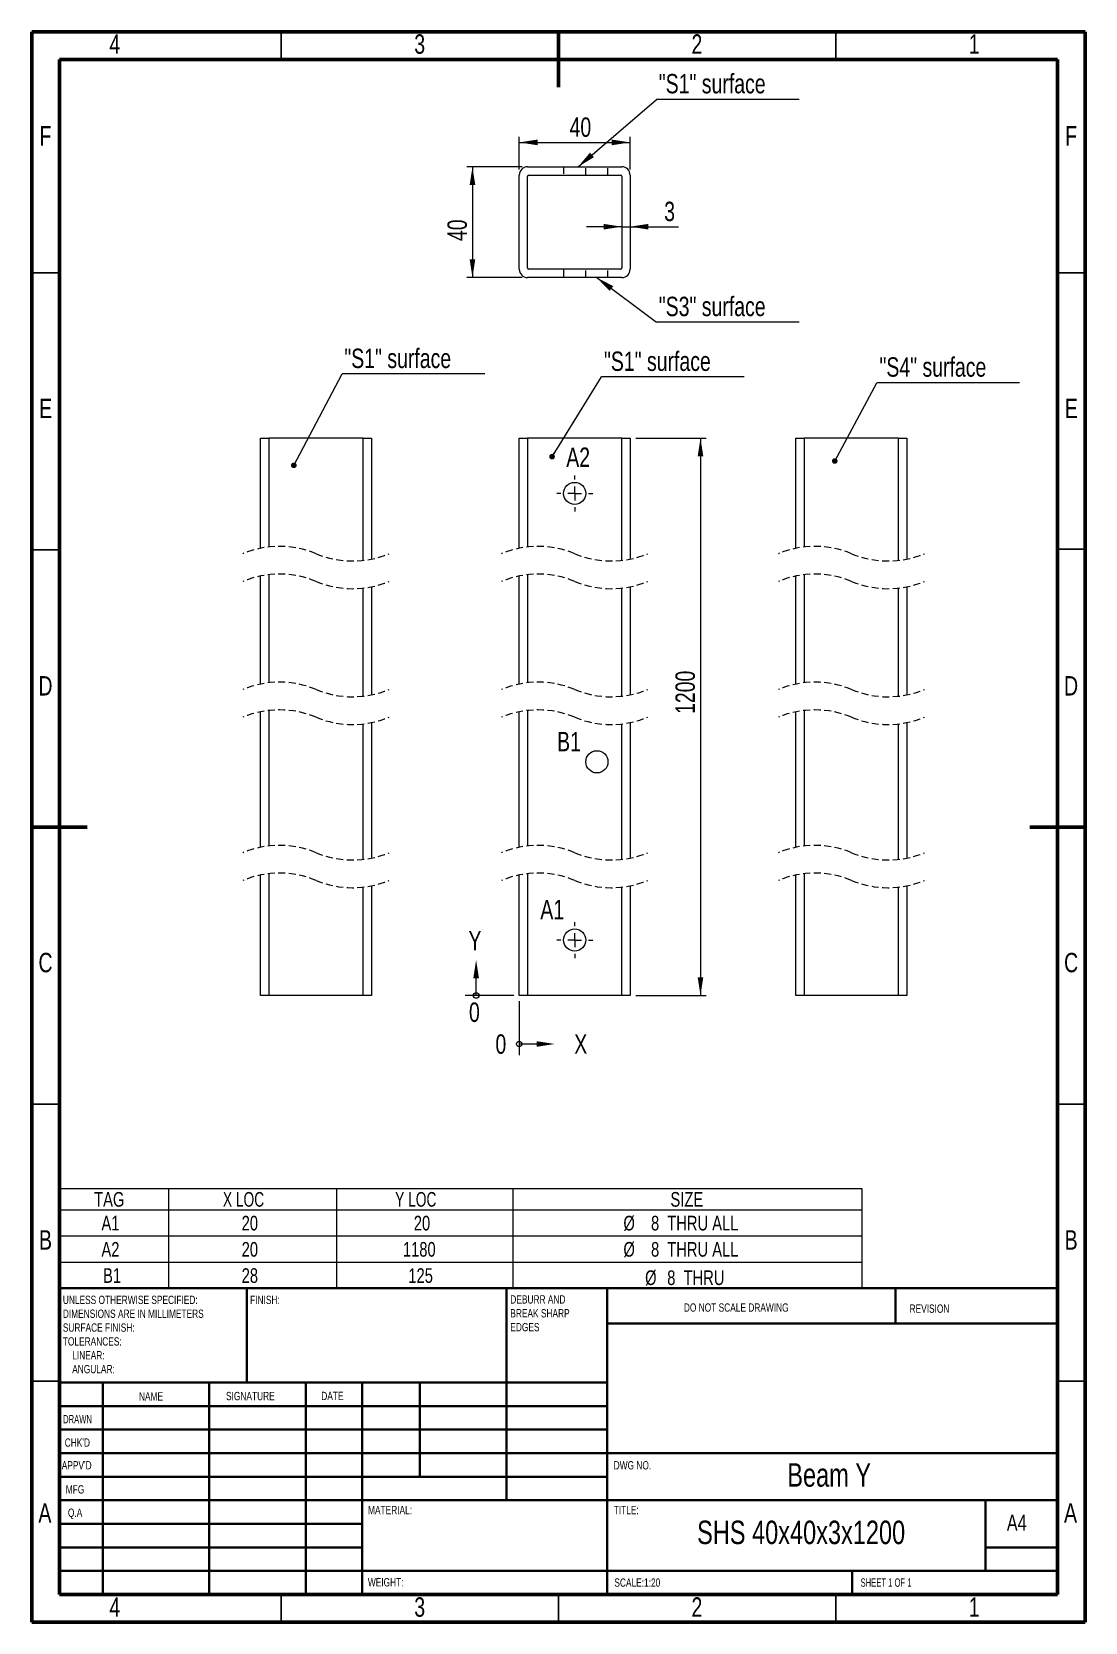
# Model space of a CAD drawing. Header units: millimetres. Extents: x 15 to 205, y 5 to 292.
import ezdxf

# ---------------------------------------------------------------- set-up
doc = ezdxf.new("R2010")
doc.units = ezdxf.units.MM
doc.linetypes.add('HIDDEN', pattern=[1.905, 1.27, -0.635])
doc.styles.add('SLDTEXTSTYLE0', font='TXT', dxfattribs={"width": 0.75})
doc.styles.add('SLDTEXTSTYLE1', font='TXT', dxfattribs={"width": 0.686449})
doc.styles.add('SLDTEXTSTYLE2', font='TXT', dxfattribs={"width": 0.6875})
doc.styles.add('SLDTEXTSTYLE3', font='TXT', dxfattribs={"width": 0.7})
doc.dimstyles.new('SLDDIMSTYLE0', dxfattribs={"dimtxt": 3.5, "dimasz": 3.302, "dimexe": 0, "dimexo": 0.0625, "dimgap": 0.875, "dimtad": 1, "dimlfac": 2, "dimrnd": 1e-09, "dimzin": 12, "dimdsep": 46, "dimtxsty": 'SLDTEXTSTYLE0', "dimsah": 1, "dimcen": 0.09, "dimadec": 0, "dimazin": 3, "dimtfac": 1, "dimtofl": 0, "dimtmove": 0, "dimatfit": 3, "dimfxl": 1, "dimfrac": 2, "dimtolj": 1, "dimtzin": 12, "dimarcsym": 0})
doc.dimstyles.new('SLDDIMSTYLE1', dxfattribs={"dimtxt": 0.18, "dimasz": 1.016, "dimexe": 0, "dimexo": 0.0625, "dimgap": 0, "dimtad": 0, "dimtih": 1, "dimtoh": 1, "dimdec": 0, "dimrnd": 1e-09, "dimzin": 0, "dimdsep": 46, "dimtxsty": 'Standard', "dimblk1": 'DOT', "dimblk2": 'DOT', "dimsah": 1, "dimcen": 0.09, "dimadec": 0, "dimazin": 0, "dimtfac": 1.016, "dimtdec": 0, "dimtofl": 0, "dimtmove": 0, "dimatfit": 3, "dimldrblk": 'DOT', "dimfxl": 1, "dimfrac": 2, "dimtolj": 1, "dimtzin": 0, "dimarcsym": 0})
doc.dimstyles.new('SLDDIMSTYLE2', dxfattribs={"dimtxt": 3.5, "dimasz": 3.302, "dimexe": 0, "dimexo": 0.0625, "dimgap": 0.875, "dimtad": 1, "dimlfac": 2, "dimrnd": 1e-09, "dimzin": 12, "dimdsep": 46, "dimtxsty": 'SLDTEXTSTYLE0', "dimsah": 1, "dimcen": 0.09, "dimadec": 0, "dimazin": 3, "dimtfac": 1, "dimtmove": 0, "dimatfit": 0, "dimfxl": 1, "dimfrac": 2, "dimtolj": 1, "dimtzin": 12, "dimarcsym": 0})
doc.dimstyles.new('SLDDIMSTYLE3', dxfattribs={"dimtxt": 0.18, "dimasz": 3.302, "dimexe": 0, "dimexo": 0.0625, "dimgap": 0, "dimtad": 0, "dimtih": 1, "dimtoh": 1, "dimdec": 0, "dimrnd": 1e-09, "dimzin": 0, "dimdsep": 46, "dimtxsty": 'Standard', "dimsah": 1, "dimcen": 0.09, "dimadec": 0, "dimazin": 0, "dimtfac": 3.302, "dimtdec": 0, "dimtofl": 0, "dimtmove": 0, "dimatfit": 3, "dimfxl": 1, "dimfrac": 2, "dimtolj": 1, "dimtzin": 0, "dimarcsym": 0})

# ---------------------------------------------------------------- blocks, each defined once
blk = doc.blocks.new('SW_NOTE_0')
at = {"color": 0, "linetype": 'Continuous', "lineweight": 0, "char_height": 1.5, "attachment_point": 1, "style": 'SLDTEXTSTYLE0'}
for s, insert in [('UNLESS OTHERWISE SPECIFIED:', (0, 1.93)), ('DIMENSIONS ARE IN MILLIMETERS', (0, -0.57)), ('TOLERANCES:', (0, -5.57)), ('SURFACE FINISH:', (0, -3.07)), ('LINEAR:', (1.69, -8.07)), ('ANGULAR:', (1.69, -10.57))]:
    blk.add_mtext(s, dxfattribs=dict(at, insert=insert))
blk = doc.blocks.new('SW_NOTE_1')
at = {"color": 0, "linetype": 'Continuous', "lineweight": 0, "char_height": 1.5, "attachment_point": 1, "style": 'SLDTEXTSTYLE0'}
for s, insert in [('DEBURR AND', (0, 1.93)), ('BREAK SHARP', (0, -0.57)), ('EDGES', (0, -3.07))]:
    blk.add_mtext(s, dxfattribs=dict(at, insert=insert))
blk = doc.blocks.new('SW_TABLEANNOTATION_0')
at = {"color": 0, "linetype": 'Continuous', "lineweight": 0}
for p, q in [((0, 0), (0, -17.93)), ((144.76, 0), (0, 0)), ((19.68, 0), (19.68, -3.74)), ((49.94, 0), (49.94, -3.74)), ((81.76, 0), (81.76, -3.74)), ((144.76, -17.93), (144.76, 0)), ((0, -3.74), (144.76, -3.74)), ((19.68, -3.74), (19.68, -17.93)), ((49.94, -3.74), (49.94, -17.93)), ((81.76, -3.74), (81.76, -17.93)), ((0, -8.47), (144.76, -8.47)), ((0, -13.2), (144.76, -13.2)), ((0, -17.93), (144.76, -17.93))]:
    blk.add_line(p, q, dxfattribs=at)
at = {"color": 0, "linetype": 'Continuous', "lineweight": 0, "attachment_point": 1}
for s, insert, char_height, style in [('TAG', (6.24, -0.55), 2.646, 'SLDTEXTSTYLE0'), ('X LOC', (29.47, -0.55), 2.646, 'SLDTEXTSTYLE3'), ('Y LOC', (60.54, -0.55), 2.646, 'SLDTEXTSTYLE3'), ('SIZE', (110.19, -0.55), 2.646, 'SLDTEXTSTYLE0'), ('A1', (7.56, -4.84), 2.646, 'SLDTEXTSTYLE0'), ('20', (32.85, -4.84), 2.646, 'SLDTEXTSTYLE0'), ('20', (63.9, -4.84), 2.646, 'SLDTEXTSTYLE0'), ('%%c', (101.71, -4.84), 2.646, 'SLDTEXTSTYLE0'), ('8', (106.69, -4.84), 2.65, 'SLDTEXTSTYLE0'), ('THRU ALL', (109.62, -4.84), 2.646, 'SLDTEXTSTYLE0'), ('A2', (7.56, -9.57), 2.646, 'SLDTEXTSTYLE0'), ('20', (32.85, -9.57), 2.646, 'SLDTEXTSTYLE0'), ('1180', (61.94, -9.57), 2.646, 'SLDTEXTSTYLE0'), ('%%c', (101.71, -9.57), 2.646, 'SLDTEXTSTYLE0'), ('8', (106.69, -9.57), 2.65, 'SLDTEXTSTYLE0'), ('THRU ALL', (109.62, -9.57), 2.646, 'SLDTEXTSTYLE0'), ('B1', (7.85, -14.3), 2.646, 'SLDTEXTSTYLE0'), ('28', (32.85, -14.3), 2.646, 'SLDTEXTSTYLE0'), ('125', (62.92, -14.3), 2.646, 'SLDTEXTSTYLE0'), ('%%c', (105.62, -14.69), 2.646, 'SLDTEXTSTYLE0'), ('8', (109.61, -14.69), 2.65, 'SLDTEXTSTYLE0'), ('THRU', (112.56, -14.69), 2.646, 'SLDTEXTSTYLE0')]:
    blk.add_mtext(s, dxfattribs=dict(at, insert=insert, char_height=char_height, style=style))
blk = doc.blocks.new('_D')
at = {"color": 7, "linetype": 'Continuous', "lineweight": 0}
for p, q in [((123.92, 218.69), (136.61, 218.69)), ((135.61, 218.69), (135.61, 118.09)), ((123.92, 118.09), (136.61, 118.09))]:
    blk.add_line(p, q, dxfattribs=at)
for points in [[(135.61, 218.69), (135.1, 215.39), (136.12, 215.39)], [(135.61, 118.09), (136.12, 121.4), (135.1, 121.4)]]:
    blk.add_solid(points, dxfattribs=at)
at = {"color": 7, "linetype": 'Continuous', "lineweight": 0, "insert": (131.1, 168.9), "char_height": 3.5, "attachment_point": 1, "rotation": 90, "style": 'SLDTEXTSTYLE0'}
blk.add_mtext('1200', dxfattribs=at)
blk = doc.blocks.new('SW_NOTE_2')
at = {"color": 0, "linetype": 'Continuous', "lineweight": 0}
blk.add_line((25.73, 0), (0, 0), dxfattribs=at)
at = {"color": 0, "linetype": 'Continuous', "lineweight": 0, "insert": (0.46, 4.59), "char_height": 3.5, "attachment_point": 1, "style": 'SLDTEXTSTYLE0'}
blk.add_mtext('"S1" surface', dxfattribs=at)
blk = doc.blocks.new('_DOT')
at = {"color": 0, "linetype": 'ByBlock', "lineweight": -2}
blk.add_line((-0.5, 0), (-1, 0), dxfattribs=at)
at = {"color": 0, "linetype": 'ByBlock', "const_width": 0.5}
blk.add_lwpolyline([(-0.25, 0, 1), (0.25, 0, 1)], format="xyb", close=True, dxfattribs=at)
blk = doc.blocks.new('SW_CENTERMARKSYMBOL_0')
at = {"color": 0, "linetype": 'Continuous', "lineweight": 0}
for p, q in [((0, 2.5), (0, 3.25)), ((-2.5, 0), (-3.25, 0)), ((0, 0), (-1.25, 0)), ((0, 0), (0, 1.25)), ((0, 0), (0, -1.25)), ((0, 0), (1.25, 0)), ((2.5, 0), (3.25, 0)), ((0, -2.5), (0, -3.25))]:
    blk.add_line(p, q, dxfattribs=at)
blk = doc.blocks.new('SW_CENTERMARKSYMBOL_1')
at = {"color": 0, "linetype": 'Continuous', "lineweight": 0}
for p, q in [((0, 2.5), (0, 3.25)), ((-2.5, 0), (-3.25, 0)), ((0, 0), (-1.25, 0)), ((0, 0), (0, 1.25)), ((0, 0), (0, -1.25)), ((0, 0), (1.25, 0)), ((2.5, 0), (3.25, 0)), ((0, -2.5), (0, -3.25))]:
    blk.add_line(p, q, dxfattribs=at)
blk = doc.blocks.new('SW_DATUMORIGIN_0')
at = {"color": 0, "linetype": 'Continuous', "lineweight": 0}
for p, q in [((-7.78, 1), (-7.78, 4.12)), ((-1, 1), (-9.78, 1)), ((0, 0), (0, -9.75)), ((0, -7.75), (3.12, -7.75))]:
    blk.add_line(p, q, dxfattribs=at)
for centre in [(-7.78, 1), (0, -7.75)]:
    blk.add_circle(centre, 0.5, dxfattribs=at)
for points in [[(-7.78, 7.42), (-8.29, 4.12), (-7.27, 4.12)], [(6.42, -7.75), (3.12, -7.25), (3.12, -8.26)]]:
    blk.add_solid(points, dxfattribs=at)
at = {"color": 0, "linetype": 'Continuous', "lineweight": 0, "char_height": 3.5, "attachment_point": 1, "style": 'SLDTEXTSTYLE0'}
for s, insert in [('Y', (-9.16, 12.65)), ('0', (-9.07, -0.27)), ('0', (-4.29, -6.02)), ('X', (9.92, -6.02))]:
    blk.add_mtext(s, dxfattribs=dict(at, insert=insert))
blk = doc.blocks.new('_D_1')
at = {"color": 7, "linetype": 'Continuous', "lineweight": 0}
for p, q in [((103.42, 267.64), (93.48, 267.64)), ((94.48, 267.64), (94.48, 247.64)), ((103.42, 247.64), (93.48, 247.64))]:
    blk.add_line(p, q, dxfattribs=at)
for points in [[(94.48, 267.64), (93.97, 264.34), (94.99, 264.34)], [(94.48, 247.64), (94.99, 250.94), (93.97, 250.94)]]:
    blk.add_solid(points, dxfattribs=at)
at = {"color": 7, "linetype": 'Continuous', "lineweight": 0, "insert": (89.97, 254.24), "char_height": 3.5, "attachment_point": 1, "rotation": 90, "style": 'SLDTEXTSTYLE0'}
blk.add_mtext('40', dxfattribs=at)
blk = doc.blocks.new('_D_2')
at = {"color": 7, "linetype": 'Continuous', "lineweight": 0}
for p, q in [((121.42, 256.83), (115.07, 256.83)), ((121.42, 256.83), (122.92, 256.83)), ((122.92, 256.83), (131.65, 256.83))]:
    blk.add_line(p, q, dxfattribs=at)
for points in [[(121.42, 256.83), (118.12, 257.34), (118.12, 256.32)], [(122.92, 256.83), (126.22, 256.32), (126.22, 257.34)]]:
    blk.add_solid(points, dxfattribs=at)
at = {"color": 7, "linetype": 'Continuous', "lineweight": 0, "insert": (129.06, 261.34), "char_height": 3.5, "attachment_point": 1, "style": 'SLDTEXTSTYLE0'}
blk.add_mtext('3', dxfattribs=at)
blk = doc.blocks.new('_D_3')
at = {"color": 7, "linetype": 'Continuous', "lineweight": 0}
for p, q in [((102.92, 267.14), (102.92, 273.04)), ((122.92, 267.14), (122.92, 273.04)), ((102.92, 272.04), (122.92, 272.04))]:
    blk.add_line(p, q, dxfattribs=at)
for points in [[(102.92, 272.04), (106.22, 271.53), (106.22, 272.55)], [(122.92, 272.04), (119.62, 272.55), (119.62, 271.53)]]:
    blk.add_solid(points, dxfattribs=at)
at = {"color": 7, "linetype": 'Continuous', "lineweight": 0, "insert": (111.99, 276.55), "char_height": 3.5, "attachment_point": 1, "style": 'SLDTEXTSTYLE0'}
blk.add_mtext('40', dxfattribs=at)
blk = doc.blocks.new('SW_NOTE_3')
at = {"color": 0, "linetype": 'Continuous', "lineweight": 0}
blk.add_line((25.73, 0), (0, 0), dxfattribs=at)
at = {"color": 0, "linetype": 'Continuous', "lineweight": 0, "insert": (0.43, 4.56), "char_height": 3.5, "attachment_point": 1, "style": 'SLDTEXTSTYLE0'}
blk.add_mtext('"S3" surface', dxfattribs=at)
blk = doc.blocks.new('SW_NOTE_4')
at = {"color": 0, "linetype": 'Continuous', "lineweight": 0}
blk.add_line((25.73, 0), (0, 0), dxfattribs=at)
at = {"color": 0, "linetype": 'Continuous', "lineweight": 0, "insert": (0.43, 4.62), "char_height": 3.5, "attachment_point": 1, "style": 'SLDTEXTSTYLE0'}
blk.add_mtext('"S1" surface', dxfattribs=at)
blk = doc.blocks.new('SW_NOTE_5')
at = {"color": 0, "linetype": 'Continuous', "lineweight": 0}
blk.add_line((25.73, 0), (0, 0), dxfattribs=at)
at = {"color": 0, "linetype": 'Continuous', "lineweight": 0, "insert": (0.45, 4.61), "char_height": 3.5, "attachment_point": 1, "style": 'SLDTEXTSTYLE0'}
blk.add_mtext('"S4" surface', dxfattribs=at)
blk = doc.blocks.new('SW_NOTE_6')
at = {"color": 0, "linetype": 'Continuous', "lineweight": 0}
blk.add_line((25.73, 0), (0, 0), dxfattribs=at)
at = {"color": 0, "linetype": 'Continuous', "lineweight": 0, "insert": (0.38, 4.52), "char_height": 3.5, "attachment_point": 1, "style": 'SLDTEXTSTYLE0'}
blk.add_mtext('"S1" surface', dxfattribs=at)

msp = doc.modelspace()

# ---------------------------------------------------------------- linework, layer by layer
at = {"color": 7, "linetype": 'Continuous', "lineweight": 60}
for p, q in [((205, 292), (15, 292)), ((15, 292), (15, 5)), ((110, 282), (110, 292)), ((205, 5), (205, 292)), ((20, 287), (200, 287)), ((20, 10), (20, 287)), ((200, 287), (200, 10)), ((15, 148.5), (25, 148.5)), ((195, 148.5), (205, 148.5)), ((20, 10), (200, 10)), ((15, 5), (205, 5))]:
    msp.add_line(p, q, dxfattribs=at)
at = {"color": 7, "linetype": 'Continuous', "lineweight": 30}
for p, q in [((60, 287), (60, 292)), ((160, 287), (160, 292)), ((20, 248.5), (15, 248.5)), ((200, 248.5), (205, 248.5)), ((20, 198.5), (15, 198.5)), ((200, 198.6509), (205, 198.6509)), ((20, 98.5), (15, 98.5)), ((200, 98.5), (205, 98.5)), ((20, 48.5), (15, 48.5)), ((200, 48.5), (205, 48.5)), ((60, 10), (60, 5)), ((110, 10), (110, 5)), ((160, 10), (160, 5))]:
    msp.add_line(p, q, dxfattribs=at)
at = {"color": 7, "linetype": 'Continuous', "lineweight": 15}
for p, q in [((104.421, 267.6403), (121.421, 267.6403)), ((102.921, 249.1403), (102.921, 266.1403)), ((104.421, 249.3903), (104.421, 265.8903)), ((104.671, 266.1403), (121.171, 266.1403)), ((121.421, 265.8903), (121.421, 249.3903)), ((122.921, 266.1403), (122.921, 249.1403)), ((121.421, 247.6403), (104.421, 247.6403)), ((121.171, 249.1403), (104.671, 249.1403)), ((56.2653, 198.7963), (56.2653, 218.6934)), ((56.2653, 218.6934), (57.7653, 218.6934)), ((57.7653, 218.6934), (57.7653, 199.0326)), ((74.7653, 218.6934), (57.7653, 218.6934)), ((74.7653, 196.6118), (74.7653, 218.6934)), ((74.7653, 218.6934), (76.2653, 218.6934)), ((76.2653, 218.6934), (76.2653, 196.8481)), ((102.921, 198.7963), (102.921, 218.6934)), ((102.921, 218.6934), (104.421, 218.6934)), ((104.421, 218.6934), (104.421, 199.0326)), ((121.421, 218.6934), (104.421, 218.6934)), ((121.421, 196.6118), (121.421, 218.6934)), ((121.421, 218.6934), (122.921, 218.6934)), ((122.921, 218.6934), (122.921, 196.8481)), ((152.8378, 198.7963), (152.8378, 218.6934)), ((152.8378, 218.6934), (154.3378, 218.6934)), ((154.3378, 218.6934), (154.3378, 199.0326)), ((171.3378, 218.6934), (154.3378, 218.6934)), ((171.3378, 196.6118), (171.3378, 218.6934)), ((171.3378, 218.6934), (172.8378, 218.6934)), ((172.8378, 218.6934), (172.8378, 196.8481)), ((56.2653, 174.2905), (56.2653, 193.7963)), ((57.7653, 194.0326), (57.7653, 174.5268)), ((102.921, 174.2905), (102.921, 193.7963)), ((104.421, 194.0326), (104.421, 174.5268)), ((152.8378, 174.2905), (152.8378, 193.7963)), ((154.3378, 194.0326), (154.3378, 174.5268)), ((74.7653, 172.106), (74.7653, 191.6118)), ((76.2653, 191.8481), (76.2653, 172.3423)), ((121.421, 172.106), (121.421, 191.6118)), ((122.921, 191.8481), (122.921, 172.3423)), ((171.3378, 172.106), (171.3378, 191.6118)), ((172.8378, 191.8481), (172.8378, 172.3423)), ((57.7653, 169.5268), (57.7653, 145.0743)), ((104.421, 169.5268), (104.421, 145.0743)), ((154.3378, 169.5268), (154.3378, 145.0743)), ((56.2653, 144.838), (56.2653, 169.2905)), ((74.7653, 142.6536), (74.7653, 167.106)), ((76.2653, 167.3423), (76.2653, 142.8898)), ((102.921, 144.838), (102.921, 169.2905)), ((121.421, 142.6536), (121.421, 167.106)), ((122.921, 167.3423), (122.921, 142.8898)), ((152.8378, 144.838), (152.8378, 169.2905)), ((171.3378, 142.6536), (171.3378, 167.106)), ((172.8378, 167.3423), (172.8378, 142.8898)), ((56.2653, 118.0945), (56.2653, 139.8381)), ((57.7653, 140.0743), (57.7653, 118.0945)), ((76.2653, 137.8899), (76.2653, 118.0945)), ((102.921, 118.0945), (102.921, 139.8381)), ((104.421, 140.0743), (104.421, 118.0945)), ((122.921, 137.8899), (122.921, 118.0945)), ((152.8378, 118.0945), (152.8378, 139.8381)), ((154.3378, 140.0743), (154.3378, 118.0945)), ((172.8378, 137.8899), (172.8378, 118.0945)), ((74.7653, 118.0945), (74.7653, 137.6535)), ((121.421, 118.0945), (121.421, 137.6535)), ((171.3378, 118.0945), (171.3378, 137.6535)), ((57.7653, 118.0945), (56.2653, 118.0945)), ((74.7653, 118.0945), (57.7653, 118.0945)), ((76.2653, 118.0945), (74.7653, 118.0945)), ((104.421, 118.0945), (102.921, 118.0945)), ((121.421, 118.0945), (104.421, 118.0945)), ((122.921, 118.0945), (121.421, 118.0945)), ((154.3378, 118.0945), (152.8378, 118.0945)), ((171.3378, 118.0945), (154.3378, 118.0945)), ((172.8378, 118.0945), (171.3378, 118.0945))]:
    msp.add_line(p, q, dxfattribs=at)
at = {"color": 7, "linetype": 'HIDDEN', "lineweight": 0}
for p, q in [((110.921, 267.6403), (110.921, 266.1403)), ((114.921, 266.1403), (114.921, 267.6403)), ((118.921, 266.1403), (118.921, 267.6403)), ((110.921, 249.1403), (110.921, 247.6403)), ((114.921, 247.6403), (114.921, 249.1403)), ((118.921, 247.6403), (118.921, 249.1403))]:
    msp.add_line(p, q, dxfattribs=at)
at = {"color": 7, "linetype": 'Continuous', "lineweight": 40}
for p, q in [((20, 65.25), (200, 65.25)), ((20, 65.25), (20, 10)), ((53.8, 48.25), (53.8, 65.25)), ((100.6, 65.25), (100.6, 27)), ((118.8, 65.25), (118.8, 10)), ((170.8, 58.875), (170.8, 65.25)), ((200, 58.875), (118.8, 58.875)), ((118.8, 48.25), (20, 48.25)), ((27.8, 48.25), (27.8, 10)), ((46.991, 48.25), (46.991, 10)), ((64.3989, 48.25), (64.3989, 10)), ((74.6, 10), (74.6, 48.25)), ((85, 31.25), (85, 48.25)), ((118.8, 44), (20, 44)), ((118.8, 39.75), (20, 39.75)), ((200, 35.5), (20, 35.5)), ((118.8, 31.25), (20, 31.25)), ((74.6, 27), (20, 27)), ((74.6, 27), (200, 27)), ((187, 14.25), (187, 27)), ((74.6, 22.7499), (20, 22.7499)), ((74.6, 18.5), (20, 18.5)), ((200, 18.5), (187, 18.5)), ((20, 14.25), (200, 14.25)), ((163, 10), (163, 14.25))]:
    msp.add_line(p, q, dxfattribs=at)
at = {"color": 7, "linetype": 'Continuous', "lineweight": 15}
for centre in [(112.921, 208.6934), (116.921, 160.2643), (112.921, 128.0945)]:
    msp.add_circle(centre, 2, dxfattribs=at)
for centre, radius, start, end in [((104.421, 266.1403), 1.5, 90, 180), ((121.421, 266.1403), 1.5, 0, 90), ((104.671, 265.8903), 0.25, 90, 180), ((121.171, 265.8903), 0.25, 0, 90), ((104.421, 249.1403), 1.5, 180, 270), ((104.671, 249.3903), 0.25, 180, 270), ((121.171, 249.3903), 0.25, 270, 0), ((121.421, 249.1403), 1.5, 270, 0)]:
    msp.add_arc(centre, radius, start, end, dxfattribs=at)
at = {"color": 7, "linetype": 'HIDDEN', "lineweight": 0}
for centre, start, end in [((59.6778, 182.0122), 67.380135, 112.619865), ((106.3335, 182.0122), 67.380135, 112.619865), ((156.2503, 182.0122), 67.380135, 112.619865), ((72.8528, 213.6322), 247.380135, 292.619865), ((119.5085, 213.6322), 247.380135, 292.619865), ((169.4253, 213.6322), 247.380135, 292.619865), ((59.6778, 177.0122), 67.380135, 112.619865), ((72.8528, 208.6322), 247.380135, 292.619865), ((106.3335, 177.0122), 67.380135, 112.619865), ((119.5085, 208.6322), 247.380135, 292.619865), ((156.2503, 177.0122), 67.380135, 112.619865), ((169.4253, 208.6322), 247.380135, 292.619865), ((59.6778, 157.5064), 67.380135, 112.619865), ((72.8528, 189.1264), 247.380135, 292.619865), ((106.3335, 157.5064), 67.380135, 112.619865), ((119.5085, 189.1264), 247.380135, 292.619865), ((156.2503, 157.5064), 67.380135, 112.619865), ((169.4253, 189.1264), 247.380135, 292.619865), ((59.6778, 152.5064), 67.380135, 112.619865), ((106.3335, 152.5064), 67.380135, 112.619865), ((156.2503, 152.5064), 67.380135, 112.619865), ((72.8528, 184.1264), 247.380135, 292.619865), ((119.5085, 184.1264), 247.380135, 292.619865), ((169.4253, 184.1264), 247.380135, 292.619865), ((59.6778, 128.0539), 67.380135, 112.619865), ((72.8528, 159.6739), 247.380135, 292.619865), ((106.3335, 128.0539), 67.380135, 112.619865), ((119.5085, 159.6739), 247.380135, 292.619865), ((156.2503, 128.0539), 67.380135, 112.619865), ((169.4253, 159.6739), 247.380135, 292.619865), ((59.6778, 123.0539), 67.380135, 112.619865), ((72.8528, 154.6739), 247.380135, 292.619865), ((106.3335, 123.0539), 67.380135, 112.619865), ((119.5085, 154.6739), 247.380135, 292.619865), ((156.2503, 123.0539), 67.380135, 112.619865), ((169.4253, 154.6739), 247.380135, 292.619865)]:
    msp.add_arc(centre, 17.1275, start, end, dxfattribs=at)

# ---------------------------------------------------------------- block references
at = {"color": 7, "linetype": 'Continuous', "lineweight": 0}
for name, p in [('SW_NOTE_4', (127.6582, 279.7718)), ('SW_NOTE_3', (127.6582, 239.6301)), ('SW_NOTE_6', (70.9876, 230.3031)), ('SW_NOTE_2', (117.7409, 229.7128)), ('SW_NOTE_5', (167.4457, 228.6502)), ('SW_CENTERMARKSYMBOL_1', (112.921, 208.6934)), ('SW_DATUMORIGIN_0', (102.921, 117.0945)), ('SW_CENTERMARKSYMBOL_0', (112.921, 128.0945)), ('SW_TABLEANNOTATION_0', (20, 83.1763)), ('SW_NOTE_0', (20.5937, 61.9874)), ('SW_NOTE_1', (101.3092, 62.0695))]:
    msp.add_blockref(name, p, dxfattribs=at)

# ---------------------------------------------------------------- texts
for s, insert, char_height, attachment_point, style in [('4', (29.9648, 291.5383), 3.5, 2, 'SLDTEXTSTYLE0'), ('3', (84.9648, 291.5383), 3.5, 2, 'SLDTEXTSTYLE0'), ('2', (134.9648, 291.5383), 3.5, 2, 'SLDTEXTSTYLE0'), ('1', (184.9648, 291.5383), 3.5, 2, 'SLDTEXTSTYLE0'), ('F', (17.4635, 274.9793), 3.5, 2, 'SLDTEXTSTYLE0'), ('F', (202.4635, 274.9793), 3.5, 2, 'SLDTEXTSTYLE0'), ('E', (17.5061, 225.7883), 3.5, 2, 'SLDTEXTSTYLE0'), ('E', (202.5061, 225.7883), 3.5, 2, 'SLDTEXTSTYLE0'), ('A2', (111.4021, 216.9809), 3.5, 1, 'SLDTEXTSTYLE0'), ('D', (17.4599, 175.7293), 3.5, 2, 'SLDTEXTSTYLE0'), ('D', (202.4599, 175.7293), 3.5, 2, 'SLDTEXTSTYLE0'), ('B1', (109.7481, 165.6638), 3.5, 1, 'SLDTEXTSTYLE0'), ('A1', (106.7238, 135.3478), 3.5, 1, 'SLDTEXTSTYLE0'), ('C', (17.4635, 125.7883), 3.5, 2, 'SLDTEXTSTYLE0'), ('C', (202.4635, 125.7883), 3.5, 2, 'SLDTEXTSTYLE0'), ('B', (17.4733, 75.7293), 3.5, 2, 'SLDTEXTSTYLE0'), ('B', (202.4733, 75.7293), 3.5, 2, 'SLDTEXTSTYLE0'), ('FINISH:', (54.3713, 63.9193), 1.5, 1, 'SLDTEXTSTYLE0'), ('DO NOT SCALE DRAWING', (132.6146, 62.533), 1.5, 1, 'SLDTEXTSTYLE0'), ('REVISION', (173.3276, 62.3349), 1.5, 1, 'SLDTEXTSTYLE0'), ('NAME', (34.3222, 46.5015), 1.5, 1, 'SLDTEXTSTYLE0'), ('SIGNATURE', (50.0336, 46.5618), 1.5, 1, 'SLDTEXTSTYLE0'), ('DATE', (67.2147, 46.5762), 1.5, 1, 'SLDTEXTSTYLE0'), ('DRAWN', (20.6434, 42.3848), 1.5, 1, 'SLDTEXTSTYLE1'), ("CHK'D", (20.9392, 38.1619), 1.5, 1, 'SLDTEXTSTYLE0'), ("APPV'D", (20.4017, 34.0659), 1.5, 1, 'SLDTEXTSTYLE0'), ('DWG NO.', (119.953, 34.0659), 1.5, 1, 'SLDTEXTSTYLE0'), ('Beam Y', (158.8207, 33.6858), 4.23333, 2, 'SLDTEXTSTYLE0'), ('MFG', (21.124, 29.7158), 1.5, 1, 'SLDTEXTSTYLE0'), ('A', (17.3602, 26.4793), 3.5, 2, 'SLDTEXTSTYLE0'), ('MATERIAL:', (75.6459, 25.9861), 1.5, 1, 'SLDTEXTSTYLE0'), ('TITLE:', (119.953, 25.9861), 1.5, 1, 'SLDTEXTSTYLE0'), ('A', (202.3602, 26.4793), 3.5, 2, 'SLDTEXTSTYLE0'), ('Q.A', (21.509, 25.5047), 1.5, 1, 'SLDTEXTSTYLE0'), ('SHS 40x40x3x1200', (153.7653, 23.3277), 4.233333, 2, 'SLDTEXTSTYLE0'), ('A4', (190.8712, 24.4064), 2.91042, 1, 'SLDTEXTSTYLE0'), ('WEIGHT:', (75.6178, 12.9493), 1.4986, 1, 'SLDTEXTSTYLE0'), ('SCALE:1:20', (120.074, 12.9001), 1.5, 1, 'SLDTEXTSTYLE0'), ('SHEET 1 OF 1', (164.4783, 12.9001), 1.5, 1, 'SLDTEXTSTYLE2'), ('4', (29.9648, 9.4793), 3.5, 2, 'SLDTEXTSTYLE0'), ('3', (84.9648, 9.4793), 3.5, 2, 'SLDTEXTSTYLE0'), ('2', (134.9648, 9.4793), 3.5, 2, 'SLDTEXTSTYLE0'), ('1', (184.9648, 9.4793), 3.5, 2, 'SLDTEXTSTYLE0')]:
    msp.add_mtext(s, dxfattribs=dict(at, insert=insert, char_height=char_height, attachment_point=attachment_point, style=style))

# ---------------------------------------------------------------- dimensions: what is measured, and where the dimension line sits
for base, p1, p2, picture, middle in [((122.921, 272.0423), (102.921, 266.1403), (122.921, 266.1403), '_D_3', (114.5753, 272.0423)), ((122.921, 256.831), (121.421, 249.3903), (122.921, 249.1403), '_D_2', (130.3576, 256.831))]:
    dim = msp.add_linear_dim(base=base, p1=p1, p2=p2, dimstyle='SLDDIMSTYLE2', dxfattribs=at)
    dim.commit()
    dim.dimension.update_dxf_attribs({"geometry": picture, "text_midpoint": middle, "dimtype": 160})
dim = msp.add_linear_dim(base=(94.4802, 247.6403), p1=(104.421, 267.6403), p2=(104.421, 247.6403), angle=90, dimstyle='SLDDIMSTYLE2', dxfattribs=at)
dim.commit()
dim.dimension.update_dxf_attribs({"geometry": '_D_1', "text_midpoint": (94.4802, 256.831), "dimtype": 160})
dim = msp.add_linear_dim(base=(135.6124, 118.0945), p1=(122.921, 218.6934), p2=(122.921, 118.0945), angle=90, text='1200', dimstyle='SLDDIMSTYLE0', dxfattribs=at)
dim.commit()
dim.dimension.update_dxf_attribs({"geometry": '_D', "text_midpoint": (135.6124, 174.0702), "dimtype": 160})

# ---------------------------------------------------------------- leaders
for points, dimstyle in [([(113.5324, 267.6403), (127.6582, 279.7718)], 'SLDDIMSTYLE3'), ([(116.9021, 247.6403), (127.6582, 239.6301)], 'SLDDIMSTYLE3'), ([(62.2633, 213.7652), (70.9876, 230.3031)], 'SLDDIMSTYLE1'), ([(108.8363, 215.3263), (117.7409, 229.7128)], 'SLDDIMSTYLE1'), ([(159.8326, 214.5457), (167.4457, 228.6502)], 'SLDDIMSTYLE1')]:
    msp.add_leader(points, dimstyle=dimstyle, dxfattribs=at)

doc.saveas('drawing.dxf')
